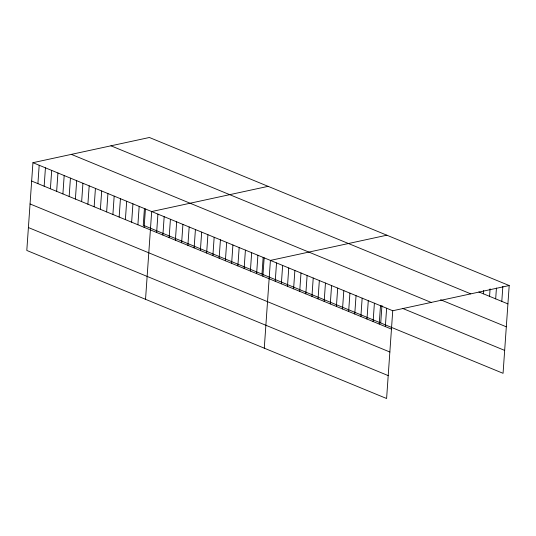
<?xml version="1.0" encoding="UTF-8"?>
<svg xmlns="http://www.w3.org/2000/svg" width="536" height="536" viewBox="0 0 536 536"><rect width="100%" height="100%" fill="white"/><g stroke="black" fill="none" stroke-linecap="round" stroke-linejoin="round"><path stroke-width="0.8" d="M32.937 162.689L26.8 250.459L386.603 398.509L392.741 310.746L32.937 162.689L149.397 137.491L509.2 285.541L503.063 373.311L143.259 225.254L144.432 208.464M37.902 183.62L39.188 165.262M44.153 186.193L45.433 167.835M50.404 188.766L51.684 170.408M56.648 191.339L57.935 172.981M62.9 193.911L64.186 175.547M69.151 196.478L70.43 178.12M75.395 199.05L76.681 180.692M81.646 201.623L82.933 183.265M87.897 204.196L89.184 185.838M94.148 206.769L95.428 188.404M100.393 209.335L101.679 190.977M106.644 211.908L107.93 193.55M112.895 214.48L114.175 196.122M119.146 217.053L120.426 198.689M125.391 219.626L126.677 201.261M131.642 222.192L132.928 203.834M137.893 224.765L139.172 206.407M144.137 227.338L145.424 208.98M145.537 299.316L151.675 211.546L268.127 186.347M156.639 232.483L157.919 214.119M162.89 235.049L164.17 216.691M169.135 237.622L170.421 219.264M175.386 240.195L176.672 221.837M181.637 242.768L182.917 224.403M187.888 245.341L189.168 226.976M194.133 247.907L195.419 229.549M200.384 250.48L201.67 232.121M206.635 253.052L207.914 234.694M212.879 255.625L214.166 237.26M219.13 258.191L220.417 239.833M225.381 260.764L226.661 242.406M231.632 263.337L232.912 244.979M237.877 265.91L239.163 247.552M244.128 268.482L245.414 250.118M250.379 271.049L251.659 252.69M256.623 273.621L257.91 255.263M261.99 274.117L263.169 257.32M262.875 276.194L264.161 257.836M264.275 348.172L270.412 260.409L386.865 235.204M275.243 281.279L276.522 262.921M281.36 283.799L282.64 265.441M287.477 286.318L288.757 267.953M293.594 288.83L294.874 270.472M299.711 291.35L300.991 272.992M305.828 293.869L307.108 275.504M311.945 296.381L313.225 278.023M318.056 298.9L319.342 280.542M324.173 301.42L325.459 283.055M330.29 303.932L331.576 285.574M336.407 306.451L337.693 288.093M342.524 308.971L343.81 290.606M348.641 311.483L349.928 293.125M354.758 314.002L356.045 295.644M360.875 316.521L362.162 298.157M366.993 319.034L368.279 300.676M373.11 321.553L374.396 303.195M379.227 324.072L380.506 305.708M380.728 322.974L381.954 305.413M385.344 326.585L386.623 308.227M483.452 293.835L483.68 290.499M489.569 296.354L490.092 288.844M495.679 298.867L496.443 288.02M501.797 301.386L502.848 286.365M392.741 310.746L509.2 285.541M478.862 291.946L507.914 303.899M110.965 145.805L470.769 293.855M440.558 299.751L506.312 326.806M71.368 154.375L431.172 302.425M402.972 308.562L504.664 350.403M31.651 181.054L391.461 329.104M30.05 203.955L389.86 352.005M28.401 227.552L388.205 375.602"/></g></svg>
